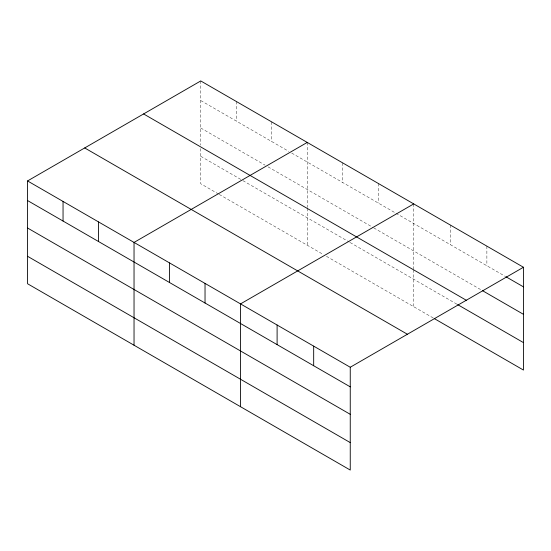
<?xml version="1.0" encoding="UTF-8"?>
<svg xmlns="http://www.w3.org/2000/svg" width="551" height="551" viewBox="0 0 551 551"><rect width="100%" height="100%" fill="white"/><g stroke="black" fill="none" stroke-linecap="round" stroke-linejoin="round"><path stroke-width="0.41" stroke-dasharray="2.75 2.07" d="M200.75 100.551L288.752 151.36M291.713 153.068L395.246 212.844M395.983 213.271L505.164 276.306M200.75 128.011L265.093 165.155M268.048 166.863L373.061 227.487M373.798 227.914L481.023 289.819M200.75 156.298L242.165 180.205M242.901 180.632L349.396 242.116M350.133 242.543L456.889 304.173M218.499 194L200.75 183.752L200.75 148.577M219.243 194.427L323.513 254.624M326.467 256.332L433.479 318.113M486.877 246.139L486.877 265.747M450.305 225.022L450.305 244.63M413.732 203.904L413.732 268.971M413.732 269.832L413.732 306.714M378.234 183.414L378.234 203.023M342.743 162.917L342.743 182.526M307.244 142.427L307.244 207.493M307.244 208.347L307.244 245.229M271.746 121.929L271.746 141.538M236.248 101.439L236.248 121.048M200.75 80.942L200.75 145.154"/><path stroke-width="0.83" d="M27.55 180.942L350.25 367.248L350.25 470.058L27.55 283.744L27.55 180.942L200.75 80.942L523.45 267.256L523.45 370.058L434.216 318.54M307.244 142.427L134.038 242.426L134.038 345.229M413.732 203.904L240.532 303.904L240.532 406.714M350.25 367.248L523.45 267.256M505.894 276.726L523.45 286.857M482.49 290.666L523.45 314.318M143.597 113.947L466.291 300.254M457.619 304.593L523.45 342.605M84.709 147.944L407.403 334.25M27.55 200.55L350.25 386.857M27.55 228.004L350.25 414.311M27.55 256.291L350.25 442.598M313.677 346.138L313.677 365.74M277.105 325.021L277.105 344.63M205.034 283.414L205.034 303.022M169.536 262.917L169.536 282.525M98.546 221.929L98.546 241.538M63.048 201.439L63.048 221.041"/></g></svg>
